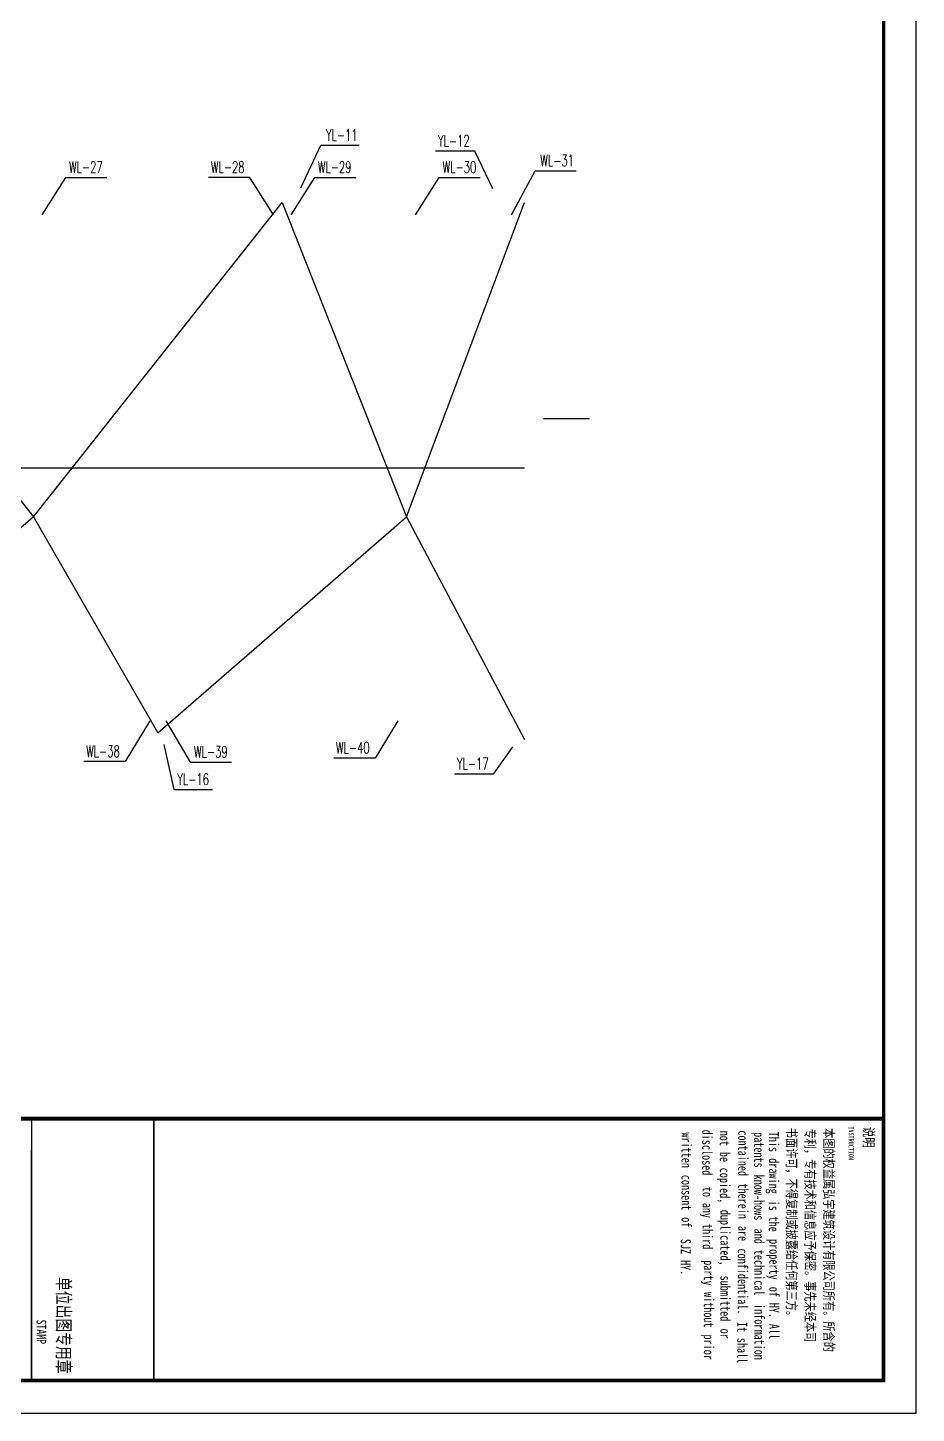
# Model space of a CAD drawing. Extents: x -46552 to 500351, y 55470 to 139570.
# Drawn here: x 326963 to 354102, y 55470 to 97803 of the extents above; entities that cross this region are included whole.
import ezdxf

# ---------------------------------------------------------------- set-up
doc = ezdxf.new("R2010")
doc.units = 0
doc.header["$LTSCALE"] = 1000
doc.header["$MEASUREMENT"] = 0
for name, color, linetype in [('DIM_污水', 3, 'Continuous'), ('DIM_雨水', 3, 'Continuous'), ('GROUND', 2, 'Continuous'), ('PUB_TITLE', 7, 'Continuous'), ('TK', 126, 'Continuous')]:
    doc.layers.add(name, color=color, linetype=linetype)
doc.styles.add('-宋体', font='', dxfattribs={"width": 0.8})
doc.styles.add('_TWT_SERIAL', font='COMPLEX', dxfattribs={"width": 0.8, "height": 3.5, "bigfont": 'HZTXT'})
doc.styles.get('-宋体').set_extended_font_data('SimSun')

# ---------------------------------------------------------------- blocks, each defined once
blk = doc.blocks.new('jztq')
at = {"layer": 'TK'}
for p, q in [((256167, 240984), (256167, 288043)), ((264167, 276100), (256167, 276100)), ((256167, 276100), (264167, 276100)), ((264140, 272362), (257137, 272362))]:
    blk.add_line(p, q, dxfattribs=at)
at = {"layer": 'TK', "const_width": 118}
blk.add_lwpolyline([(256167, 298384), (264167, 298384), (264167, 240984), (256167, 240984)], close=True, dxfattribs=at)
at = {"layer": 'TK', "const_width": 40}
for points in [[(256167, 276100), (264167, 276100)], [(256167, 272362), (264140, 272362)]]:
    blk.add_lwpolyline(points, dxfattribs=at)
at = {"layer": 'TK', "color": 9, "style": '-宋体', "width": 0.75}
blk.add_text('说明', height=312.7, dxfattribs=at).set_placement((256415, 297778))
at = {"layer": 'TK', "style": '-宋体', "width": 0.75}
for s, height, p in [('INSTRUCTION', 151.95, (256404, 297318)), ('本图的权益属弘宇建筑设计有限公司所有。所含的', 303.8, (256456, 296566)), ('专利，专有技术和信息应予保密。事先未经本司', 303.8, (256471, 295996)), ('书面许可，不得复制或披露给任何第三方。', 303.8, (256447, 295428)), ('This', 303.8, (256564, 294884)), ('drawing', 303.8, (257375, 294884)), ('is', 303.8, (258671, 294884)), ('the', 303.8, (259157, 294884)), ('property', 303.8, (259845, 294895)), ('of', 303.8, (261303, 294895)), ('HY.', 303.8, (261789, 294895)), ('All', 303.8, (262437, 294895)), ('patents', 303.8, (256578, 294432)), ('know-hows', 303.8, (257875, 294432)), ('and', 303.8, (259525, 294437)), ('technical', 303.8, (260173, 294437)), ('information', 303.8, (261831, 294443)), ('contained', 303.8, (256525, 293946)), ('therein', 303.8, (258145, 293946)), ('confidential.', 303.8, (260134, 293934)), ('It', 303.8, (262377, 293917)), ('shall', 303.8, (262863, 293917)), ('are', 303.8, (259441, 293946)), ('not', 303.8, (256533, 293386)), ('be', 303.8, (257181, 293386)), ('copied,', 303.8, (257667, 293386)), ('duplicated,', 303.8, (258951, 293400)), ('submitted', 303.8, (260962, 293402)), ('or', 303.8, (262582, 293402)), ('disclosed', 303.8, (256503, 292848)), ('to', 303.8, (258250, 292860)), ('any', 303.8, (258736, 292860)), ('third', 303.8, (259384, 292860)), ('party', 303.8, (260492, 292897)), ('without', 303.8, (261465, 292897)), ('prior', 303.8, (262761, 292897)), ('written', 303.8, (256587, 292215)), ('of', 303.8, (259179, 292215)), ('consent', 303.8, (257883, 292215)), ('SJZ', 303.8, (259838, 292193)), ('HY.', 303.8, (260486, 292193)), ('单位出图专用章', 411.8, (261005, 273140)), ('STAMP', 294.1, (262303, 272516))]:
    blk.add_text(s, height=height, dxfattribs=at).set_placement(p)

msp = doc.modelspace()

# ---------------------------------------------------------------- linework, layer by layer
for p, q in [((319536, 92460), (327136, 82860)), ((327136, 82860), (334736, 92460)), ((334736, 92460), (338536, 82860)), ((338536, 82860), (342136, 92460)), ((304536, 84361), (342136, 84361)), ((327136, 82860), (319536, 76260)), ((327136, 82860), (330936, 76260)), ((330936, 76260), (338536, 82860)), ((338536, 82860), (342136, 76060))]:
    msp.add_line(p, q)
at = {"layer": 'DIM_污水'}
for p, q in [((327406, 92090), (328128, 93227)), ((328128, 93227), (329383, 93227)), ((333743, 93227), (332488, 93227)), ((334466, 92090), (333743, 93227)), ((335006, 92090), (335728, 93227)), ((335728, 93227), (336983, 93227)), ((338806, 92090), (339528, 93227)), ((339528, 93227), (340783, 93227)), ((341741, 92090), (342459, 93430)), ((342459, 93430), (343714, 93430)), ((330691, 76630), (329943, 75381)), ((331181, 76630), (331924, 75365)), ((338266, 76630), (337574, 75489)), ((329943, 75381), (328678, 75381)), ((331924, 75365), (333189, 75365)), ((337574, 75489), (336309, 75489))]:
    msp.add_line(p, q, dxfattribs=at)
at = {"layer": 'DIM_雨水'}
for p, q in [((335300, 92911), (335915, 94210)), ((335915, 94210), (337090, 94210)), ((340616, 94029), (339422, 94029)), ((341170, 92881), (340616, 94029)), ((331120, 75904), (331427, 74528)), ((341772, 75834), (341175, 75002)), ((341175, 75002), (340001, 75002)), ((331427, 74528), (332602, 74528))]:
    msp.add_line(p, q, dxfattribs=at)
at = {"layer": 'GROUND'}
msp.add_line((342716, 85860), (344116, 85860), dxfattribs=at)
at = {"layer": 'PUB_TITLE', "color": 4}
msp.add_lwpolyline([(294702, 55470), (354102, 55470), (354102, 139570), (294702, 139570)], close=True, dxfattribs=at)
at = {"layer": 'PUB_TITLE', "color": 4, "const_width": 100}
msp.add_lwpolyline([(295702, 56470), (353102, 56470), (353102, 137070), (295702, 137070)], close=True, dxfattribs=at)

# ---------------------------------------------------------------- block references
at = {"rotation": 270}
msp.add_blockref('jztq', (54717, 320638), dxfattribs=at)

# ---------------------------------------------------------------- texts
at = {"layer": 'DIM_污水', "color": 7, "style": '_TWT_SERIAL', "width": 0.64}
for s, p in [('WL-27', (328225, 93367)), ('WL-28', (332558, 93367)), ('WL-29', (335825, 93367)), ('WL-30', (339636, 93367)), ('WL-31', (342620, 93570)), ('WL-38', (328748, 75521)), ('WL-39', (332042, 75505)), ('WL-40', (336379, 75629))]:
    msp.add_text(s, height=350, dxfattribs=at).set_placement(p)
at = {"layer": 'DIM_雨水', "color": 7, "style": '_TWT_SERIAL', "width": 0.64}
for s, p in [('YL-11', (336070, 94350)), ('YL-12', (339492, 94169)), ('YL-17', (340071, 75142)), ('YL-16', (331529, 74668))]:
    msp.add_text(s, height=350, dxfattribs=at).set_placement(p)

doc.saveas('drawing.dxf')
